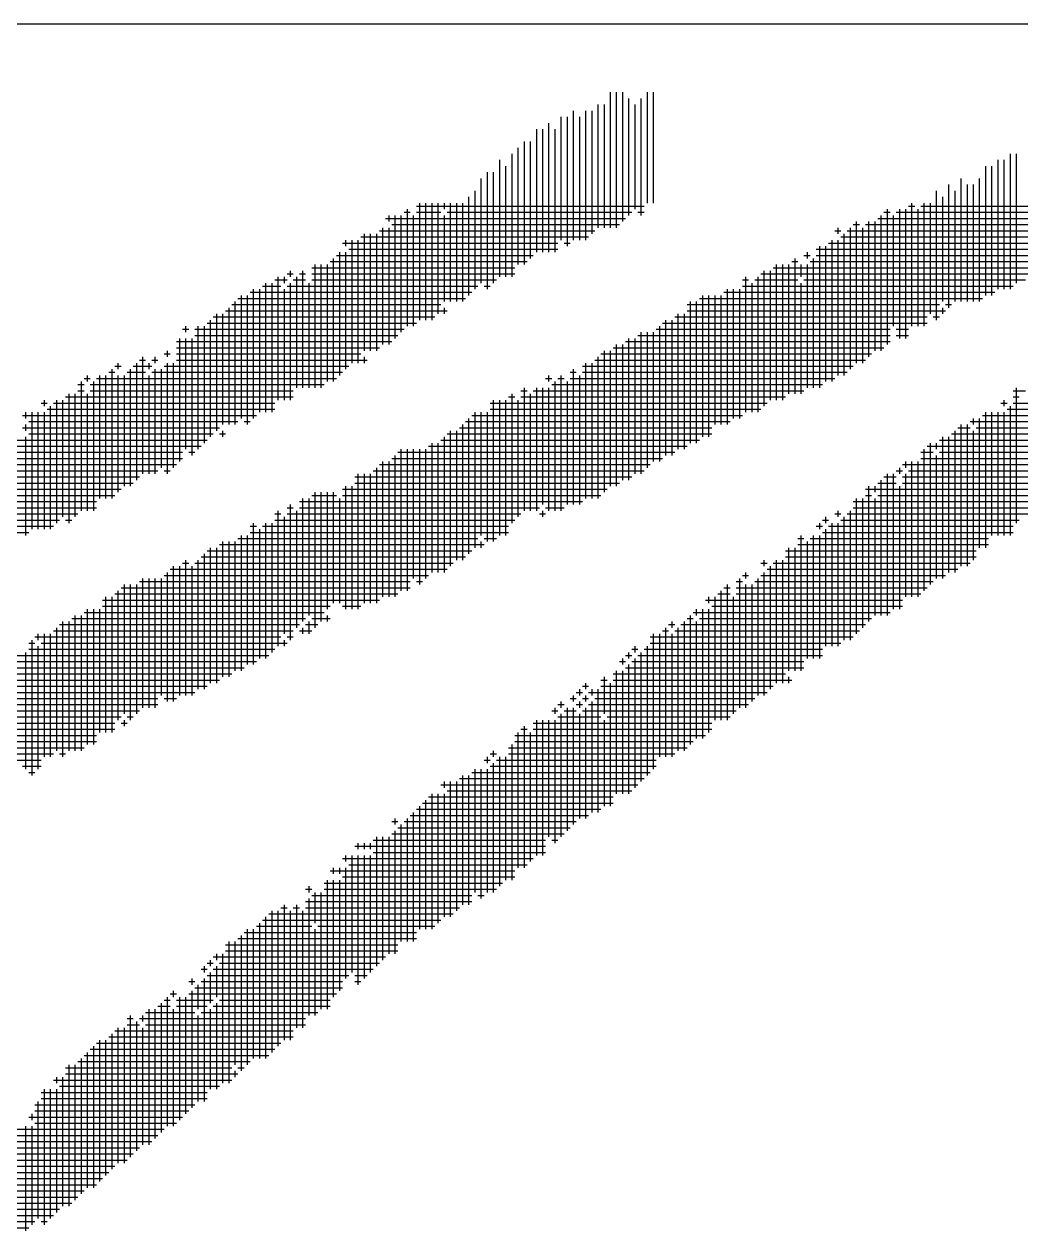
# Model space of a CAD drawing. Header units: feet. Extents: x 0 to 708085, y 0 to 237600.
# Drawn here: x 601564 to 602068, y 12190 to 12800 of the extents above; entities that cross this region are included whole.
import ezdxf
from ezdxf.enums import TextEntityAlignment as Align

# ---------------------------------------------------------------- set-up
doc = ezdxf.new("R2010")
doc.units = ezdxf.units.FT
doc.header["$LTSCALE"] = 2200
doc.header["$MEASUREMENT"] = 0
for name, color, linetype in [('CX-BORD-LIN1', 4, 'CONTINUOUS'), ('CX-BORD-LIN2', 3, 'CONTINUOUS'), ('CX-BORD-TEX2', 7, 'CONTINUOUS'), ('CX-BORD-TEX3', 6, 'CONTINUOUS'), ('CX-MISC', 2, 'CONTINUOUS')]:
    doc.layers.add(name, color=color, linetype=linetype)
doc.styles.add('TB_TEXT', font='')
doc.styles.add('TB_WBTXT', font='')
doc.styles.add('TB_WMTXT', font='')
doc.styles.get('TB_TEXT').set_extended_font_data('DotumChe')
doc.styles.get('TB_WBTXT').set_extended_font_data('Dotum')
doc.styles.get('TB_WMTXT').set_extended_font_data('DotumChe')

# ---------------------------------------------------------------- blocks, each defined once
blk = doc.blocks.new('CXBLKA1-KHCA-1')
at = {"layer": 'CX-BORD-LIN2'}
blk.add_lwpolyline([(558, 12), (270, 12)], dxfattribs=at)
at = {"layer": 'CX-BORD-LIN1', "style": 'TB_TEXT'}
for tag, p in [('TR_RCON5', (342.3033, 33)), ('TR_RCON4', (342.3033, 27)), ('TR_RCON3', (342.3033, 21)), ('TR_RCON2', (342.3033, 15)), ('TR_RCON1', (342.3033, 9))]:
    blk.add_attdef(tag, text='', height=3.5, dxfattribs=at).set_placement(p, align=Align.MIDDLE_LEFT)
for tag, height, p in [('TR_DGN5', 3.5, (451.1185, 33)), ('TR_CHK5', 3.5, (491.1185, 33)), ('TR_RDAT5', 3.5, (317.5, 33)), ('TR_APP5', 3.5, (531.1185, 33)), ('TR_RNUM5', 3, (285.1051, 32.6366)), ('TR_DGN4', 3.5, (451.1185, 27)), ('TR_CHK4', 3.5, (491.1185, 27)), ('TR_RDAT4', 3.5, (317.5, 27)), ('TR_APP4', 3.5, (531.1185, 27)), ('TR_RNUM4', 3, (285.1051, 26.6366)), ('TR_DGN3', 3.5, (451.1185, 21)), ('TR_CHK3', 3.5, (491.1185, 21)), ('TR_RDAT3', 3.5, (317.5, 21)), ('TR_APP3', 3.5, (531.1185, 21)), ('TR_RNUM3', 3, (285.1051, 20.6366)), ('TR_DGN2', 3.5, (451.1185, 15)), ('TR_CHK2', 3.5, (491.1185, 15)), ('TR_RDAT2', 3.5, (317.5, 15)), ('TR_APP2', 3.5, (531.1185, 15)), ('TR_RNUM2', 3, (285.1051, 14.6366)), ('TR_DGN1', 3.5, (451.1185, 9)), ('TR_CHK1', 3.5, (491.1185, 9)), ('TR_RDAT1', 3.5, (317.5, 9)), ('TR_APP1', 3.5, (531.1185, 9)), ('TR_RNUM1', 3, (285.1051, 8.6366))]:
    blk.add_attdef(tag, text='', height=height, dxfattribs=at).set_placement(p, align=Align.MIDDLE_CENTER)
at = {"layer": 'CX-BORD-LIN2', "style": 'TB_TEXT'}
blk.add_attdef('TD_VERSION', text='', height=3, rotation=90, dxfattribs=at).set_placement((800.5, 48.0149), align=Align.MIDDLE_CENTER)
at = {"layer": 'CX-BORD-TEX2', "style": 'TB_WMTXT'}
for tag, height, p in [('TB_CNAME', 5, (15.3448, 531.8324)), ('TB_CSCOP', 4, (16.6346, 523.8324))]:
    blk.add_attdef(tag, text='', height=height, dxfattribs=at).set_placement(p, align=Align.BOTTOM_LEFT)
at = {"layer": 'CX-BORD-TEX2', "style": 'TB_WBTXT'}
for tag, height, p in [('TB_MTITIL', 10, (398, 533.3264)), ('TB_STITL', 7, (398, 518.3264))]:
    blk.add_attdef(tag, text='', height=height, dxfattribs=at).set_placement(p, align=Align.MIDDLE_CENTER)
at = {"layer": 'CX-BORD-TEX3', "style": 'TB_TEXT'}
for tag, height, p in [('TD_LNDST', 4.5, (215, 31.5)), ('TD_DSECT', 4.5, (605.5, 31.5)), ('TD_DDIST', 4.5, (654.5, 31.5)), ('TD_DNAME_TOP', 4.5, (755, 27.957)), ('TD_CSECT', 4.5, (605.5, 22.5)), ('TD_CDIST', 4.5, (654.5, 22.5)), ('TD_DNAME_MAIN', 4.5, (755, 21.4731)), ('TD_DNAME_BOT', 3, (755, 15.2489)), ('TD_HSCAL', 4.5, (620.8841, 13.7484)), ('TD_VSCAL', 4.5, (656.8615, 13.7484)), ('TD_CCOMP', 4.5, (215, 13.5927)), ('TD_CSTEP', 4.5, (250.744, 5.125)), ('TD_FIELD', 4.5, (180, 5.125)), ('TD_DWGNO', 4.5, (755, 5.0017)), ('TD_DWGCODE', 4.5, (637, 4.7908))]:
    blk.add_attdef(tag, text='', height=height, dxfattribs=at).set_placement(p, align=Align.MIDDLE_CENTER)
for tag, height, width, p in [('TD_DCOMP', 4.5, 0.95, (215, 22.5875)), ('TD_CNAME', 5, 0.78, (65, 7.5956))]:
    blk.add_attdef(tag, text='', height=height, dxfattribs=dict(at, width=width)).set_placement(p, align=Align.MIDDLE_CENTER)

msp = doc.modelspace()

# ---------------------------------------------------------------- linework, layer by layer
at = {"layer": 'CX-MISC'}
for p, q in [((601860.29, 12765.55), (601860.29, 12697.12)), ((601863.4, 12765.55), (601863.4, 12697.12)), ((601866.51, 12765.55), (601866.51, 12700.24)), ((601878.95, 12765.55), (601878.95, 12709.57)), ((601882.06, 12765.55), (601882.06, 12709.57)), ((601854.07, 12759.33), (601854.07, 12697.12)), ((601857.18, 12759.33), (601857.18, 12697.12)), ((601869.62, 12762.44), (601869.62, 12703.35)), ((601872.73, 12759.33), (601872.73, 12706.46)), ((601875.84, 12762.44), (601875.84, 12703.35)), ((601835.41, 12753.11), (601835.41, 12690.9)), ((601838.52, 12753.11), (601838.52, 12687.79)), ((601841.63, 12756.22), (601841.63, 12690.9)), ((601844.74, 12753.11), (601844.74, 12690.9)), ((601847.85, 12756.22), (601847.85, 12690.9)), ((601850.96, 12756.22), (601850.96, 12694.01)), ((601822.97, 12746.89), (601822.97, 12684.68)), ((601826.08, 12746.89), (601826.08, 12684.68)), ((601829.19, 12750), (601829.19, 12684.68)), ((601832.3, 12746.89), (601832.3, 12684.68)), ((601816.75, 12740.67), (601816.75, 12678.46)), ((601819.86, 12740.67), (601819.86, 12681.57)), ((601810.52, 12734.45), (601810.52, 12672.24)), ((601813.63, 12737.56), (601813.63, 12678.46)), ((602062.47, 12734.45), (602062.47, 12666.02)), ((602065.58, 12734.45), (602065.58, 12669.13)), ((601804.3, 12731.34), (601804.3, 12672.24)), ((601807.41, 12728.23), (601807.41, 12672.24)), ((602050.03, 12728.23), (602050.03, 12662.91)), ((602053.14, 12728.23), (602053.14, 12662.91)), ((602056.25, 12731.34), (602056.25, 12666.02)), ((602059.36, 12731.34), (602059.36, 12666.02)), ((601794.97, 12722.01), (601794.97, 12669.13)), ((601798.08, 12725.12), (601798.08, 12666.02)), ((601801.19, 12725.12), (601801.19, 12669.13)), ((602037.58, 12722.01), (602037.58, 12659.8)), ((602046.91, 12722.01), (602046.91, 12659.8)), ((602031.36, 12718.9), (602031.36, 12656.69)), ((602040.69, 12718.9), (602040.69, 12659.8)), ((602043.8, 12718.9), (602043.8, 12659.8)), ((601788.75, 12712.68), (601788.75, 12662.91)), ((601791.86, 12715.79), (601791.86, 12666.02)), ((602025.14, 12715.79), (602025.14, 12650.47)), ((602028.25, 12712.68), (602028.25, 12659.8)), ((602034.47, 12715.79), (602034.47, 12659.8)), ((601756.09, 12704.9), (601759.2, 12704.9)), ((601757.65, 12706.46), (601757.65, 12647.36)), ((601762.31, 12708.01), (601877.4, 12708.01)), ((601762.31, 12704.9), (601774.75, 12704.9)), ((601763.87, 12709.57), (601763.87, 12650.47)), ((601766.98, 12709.57), (601766.98, 12650.47)), ((601770.09, 12709.57), (601770.09, 12650.47)), ((601773.2, 12709.57), (601773.2, 12653.58)), ((601776.31, 12709.57), (601776.31, 12706.46)), ((601777.87, 12704.9), (601871.18, 12704.9)), ((601779.42, 12709.57), (601779.42, 12659.8)), ((601782.53, 12709.57), (601782.53, 12659.8)), ((601785.64, 12709.57), (601785.64, 12659.8)), ((601874.29, 12704.9), (601877.4, 12704.9)), ((601998.7, 12704.9), (602001.81, 12704.9)), ((602000.26, 12706.46), (602000.26, 12638.03)), ((602004.92, 12704.9), (602135.56, 12704.9)), ((602006.48, 12706.46), (602006.48, 12641.14)), ((602009.59, 12706.46), (602009.59, 12641.14)), ((602011.15, 12708.01), (602014.26, 12708.01)), ((602012.7, 12709.57), (602012.7, 12647.36)), ((602015.81, 12706.46), (602015.81, 12647.36)), ((602017.37, 12708.01), (602144.89, 12708.01)), ((602018.92, 12709.57), (602018.92, 12647.36)), ((602022.03, 12709.57), (602022.03, 12653.58)), ((601746.76, 12701.79), (601868.07, 12701.79)), ((601748.32, 12703.35), (601748.32, 12700.24)), ((601749.87, 12698.68), (601864.96, 12698.68)), ((601751.43, 12703.35), (601751.43, 12641.14)), ((601754.54, 12703.35), (601754.54, 12644.25)), ((601760.76, 12703.35), (601760.76, 12647.36)), ((601776.31, 12703.35), (601776.31, 12659.8)), ((601983.15, 12698.68), (601986.26, 12698.68)), ((601984.71, 12700.24), (601984.71, 12628.7)), ((601989.37, 12698.68), (602126.23, 12698.68)), ((601990.93, 12700.24), (601990.93, 12631.81)), ((601994.04, 12700.24), (601994.04, 12634.92)), ((601995.59, 12701.79), (602132.45, 12701.79)), ((601997.15, 12703.35), (601997.15, 12634.92)), ((602003.37, 12703.35), (602003.37, 12647.36)), ((601734.32, 12692.46), (601849.4, 12692.46)), ((601735.87, 12694.01), (601735.87, 12634.92)), ((601738.99, 12694.01), (601738.99, 12634.92)), ((601742.1, 12694.01), (601742.1, 12634.92)), ((601743.65, 12695.57), (601852.51, 12695.57)), ((601745.21, 12697.12), (601745.21, 12638.03)), ((601748.32, 12697.12), (601748.32, 12638.03)), ((601973.82, 12695.57), (601976.93, 12695.57)), ((601975.38, 12697.12), (601975.38, 12694.01)), ((601976.93, 12692.46), (602116.9, 12692.46)), ((601978.49, 12694.01), (601978.49, 12622.48)), ((601980.04, 12695.57), (602120.01, 12695.57)), ((601981.6, 12697.12), (601981.6, 12625.59)), ((601987.82, 12697.12), (601987.82, 12628.7)), ((601724.99, 12689.35), (601833.85, 12689.35)), ((601726.54, 12690.9), (601726.54, 12687.79)), ((601728.1, 12686.24), (601833.85, 12686.24)), ((601729.65, 12690.9), (601729.65, 12628.7)), ((601732.76, 12690.9), (601732.76, 12628.7)), ((601836.96, 12689.35), (601840.07, 12689.35)), ((601964.49, 12686.24), (602101.35, 12686.24)), ((601966.04, 12687.79), (601966.04, 12616.25)), ((601969.15, 12687.79), (601969.15, 12619.36)), ((601970.71, 12689.35), (602107.57, 12689.35)), ((601972.27, 12690.9), (601972.27, 12619.36)), ((601975.38, 12690.9), (601975.38, 12622.48)), ((601718.77, 12680.02), (601818.3, 12680.02)), ((601720.32, 12681.57), (601720.32, 12619.36)), ((601721.88, 12683.13), (601821.41, 12683.13)), ((601723.43, 12684.68), (601723.43, 12622.48)), ((601726.54, 12684.68), (601726.54, 12625.59)), ((601952.05, 12680.02), (601955.16, 12680.02)), ((601953.6, 12681.57), (601953.6, 12613.14)), ((601958.27, 12683.13), (601961.38, 12683.13)), ((601959.82, 12684.68), (601959.82, 12681.57)), ((601961.38, 12680.02), (602088.91, 12680.02)), ((601962.93, 12681.57), (601962.93, 12616.25)), ((601964.49, 12683.13), (602092.02, 12683.13)), ((601696.99, 12673.8), (601700.11, 12673.8)), ((601698.55, 12675.35), (601698.55, 12672.24)), ((601703.22, 12673.8), (601706.33, 12673.8)), ((601704.77, 12675.35), (601704.77, 12616.25)), ((601709.44, 12676.91), (601812.08, 12676.91)), ((601709.44, 12673.8), (601812.08, 12673.8)), ((601710.99, 12678.46), (601710.99, 12616.25)), ((601714.1, 12678.46), (601714.1, 12616.25)), ((601717.21, 12678.46), (601717.21, 12619.36)), ((601936.5, 12673.8), (602076.46, 12673.8)), ((601938.05, 12675.35), (601938.05, 12606.92)), ((601941.16, 12675.35), (601941.16, 12610.03)), ((601942.72, 12676.91), (602082.68, 12676.91)), ((601944.27, 12678.46), (601944.27, 12610.03)), ((601947.38, 12678.46), (601947.38, 12610.03)), ((601950.49, 12678.46), (601950.49, 12613.14)), ((601956.71, 12678.46), (601956.71, 12672.24)), ((601959.82, 12678.46), (601959.82, 12616.25)), ((601684.55, 12667.58), (601693.88, 12667.58)), ((601686.11, 12669.13), (601686.11, 12603.81)), ((601689.22, 12669.13), (601689.22, 12603.81)), ((601690.77, 12670.69), (601696.99, 12670.69)), ((601692.33, 12672.24), (601692.33, 12610.03)), ((601695.44, 12672.24), (601695.44, 12669.13)), ((601696.99, 12667.58), (601793.42, 12667.58)), ((601698.55, 12669.13), (601698.55, 12610.03)), ((601700.11, 12670.69), (601706.33, 12670.69)), ((601701.66, 12672.24), (601701.66, 12616.25)), ((601707.88, 12669.13), (601707.88, 12616.25)), ((601709.44, 12670.69), (601802.75, 12670.69)), ((601796.53, 12667.58), (601799.64, 12667.58)), ((601927.16, 12670.69), (601930.27, 12670.69)), ((601927.16, 12667.58), (602064.02, 12667.58)), ((601928.72, 12672.24), (601928.72, 12603.81)), ((601931.83, 12669.13), (601931.83, 12603.81)), ((601933.39, 12670.69), (601955.16, 12670.69)), ((601934.94, 12672.24), (601934.94, 12603.81)), ((601956.71, 12669.13), (601956.71, 12613.14)), ((601958.27, 12670.69), (602070.24, 12670.69)), ((601672.11, 12661.36), (601787.2, 12661.36)), ((601673.67, 12662.91), (601673.67, 12600.7)), ((601676.78, 12662.91), (601676.78, 12597.59)), ((601678.33, 12664.47), (601790.31, 12664.47)), ((601679.89, 12666.02), (601679.89, 12600.7)), ((601683, 12666.02), (601683, 12603.81)), ((601695.44, 12666.02), (601695.44, 12610.03)), ((601905.39, 12661.36), (602048.47, 12661.36)), ((601906.95, 12662.91), (601906.95, 12591.37)), ((601910.06, 12662.91), (601910.06, 12591.37)), ((601913.17, 12662.91), (601913.17, 12597.59)), ((601916.28, 12662.91), (601916.28, 12597.59)), ((601917.83, 12664.47), (602054.69, 12664.47)), ((601919.39, 12666.02), (601919.39, 12597.59)), ((601922.5, 12666.02), (601922.5, 12600.7)), ((601925.61, 12666.02), (601925.61, 12600.7)), ((601665.89, 12655.13), (601777.87, 12655.13)), ((601667.45, 12656.69), (601667.45, 12597.59)), ((601669, 12658.24), (601774.75, 12658.24)), ((601670.56, 12659.8), (601670.56, 12597.59)), ((601776.31, 12656.69), (601776.31, 12653.58)), ((601899.17, 12658.24), (602026.7, 12658.24)), ((601899.17, 12655.13), (602029.81, 12655.13)), ((601900.73, 12659.8), (601900.73, 12588.26)), ((601903.84, 12659.8), (601903.84, 12588.26)), ((602028.25, 12656.69), (602028.25, 12653.58)), ((602029.81, 12658.24), (602032.92, 12658.24)), ((601656.56, 12648.91), (601762.31, 12648.91)), ((601658.11, 12650.47), (601658.11, 12591.37)), ((601659.67, 12652.02), (601771.64, 12652.02)), ((601661.23, 12653.58), (601661.23, 12594.48)), ((601664.34, 12653.58), (601664.34, 12597.59)), ((601886.73, 12648.91), (602020.48, 12648.91)), ((601888.28, 12650.47), (601888.28, 12582.04)), ((601891.39, 12650.47), (601891.39, 12582.04)), ((601892.95, 12652.02), (602020.48, 12652.02)), ((601894.51, 12653.58), (601894.51, 12585.15)), ((601897.62, 12653.58), (601897.62, 12585.15)), ((602023.59, 12652.02), (602026.7, 12652.02)), ((601644.12, 12645.8), (601647.23, 12645.8)), ((601645.67, 12647.36), (601645.67, 12644.25)), ((601650.34, 12645.8), (601756.09, 12645.8)), ((601650.34, 12642.69), (601752.98, 12642.69)), ((601651.89, 12647.36), (601651.89, 12585.15)), ((601655, 12647.36), (601655, 12588.26)), ((601874.29, 12642.69), (602001.81, 12642.69)), ((601875.84, 12644.25), (601875.84, 12572.71)), ((601878.95, 12644.25), (601878.95, 12575.82)), ((601882.06, 12644.25), (601882.06, 12578.93)), ((601883.62, 12645.8), (602001.81, 12645.8)), ((601885.17, 12647.36), (601885.17, 12578.93)), ((602004.92, 12645.8), (602011.15, 12645.8)), ((602004.92, 12642.69), (602011.15, 12642.69)), ((601641.01, 12639.58), (601749.87, 12639.58)), ((601642.56, 12641.14), (601642.56, 12578.93)), ((601645.67, 12641.14), (601645.67, 12585.15)), ((601648.78, 12641.14), (601648.78, 12582.04)), ((601863.4, 12638.03), (601863.4, 12566.49)), ((601866.51, 12638.03), (601866.51, 12569.6)), ((601868.07, 12639.58), (602001.81, 12639.58)), ((601869.62, 12641.14), (601869.62, 12569.6)), ((601872.73, 12641.14), (601872.73, 12572.71)), ((601623.9, 12631.81), (601623.9, 12572.71)), ((601630.12, 12631.81), (601630.12, 12628.7)), ((601634.79, 12633.36), (601637.9, 12633.36)), ((601636.34, 12634.92), (601636.34, 12631.81)), ((601641.01, 12636.47), (601743.65, 12636.47)), ((601641.01, 12633.36), (601734.32, 12633.36)), ((601735.87, 12631.81), (601735.87, 12628.7)), ((601854.07, 12631.81), (601854.07, 12560.27)), ((601855.63, 12633.36), (601992.48, 12633.36)), ((601857.18, 12634.92), (601857.18, 12563.38)), ((601860.29, 12634.92), (601860.29, 12566.49)), ((601861.85, 12636.47), (601998.7, 12636.47)), ((601608.35, 12625.59), (601608.35, 12560.27)), ((601609.9, 12627.14), (601613.01, 12627.14)), ((601611.46, 12628.7), (601611.46, 12625.59)), ((601617.68, 12625.59), (601617.68, 12566.49)), ((601619.23, 12627.14), (601628.57, 12627.14)), ((601620.79, 12628.7), (601620.79, 12569.6)), ((601622.35, 12630.25), (601625.46, 12630.25)), ((601627.01, 12628.7), (601627.01, 12625.59)), ((601628.57, 12630.25), (601631.68, 12630.25)), ((601630.12, 12625.59), (601630.12, 12572.71)), ((601633.23, 12625.59), (601633.23, 12575.82)), ((601634.79, 12627.14), (601728.1, 12627.14)), ((601636.34, 12628.7), (601636.34, 12572.71)), ((601639.45, 12628.7), (601639.45, 12575.82)), ((601641.01, 12630.25), (601737.43, 12630.25)), ((601841.63, 12625.59), (601841.63, 12557.16)), ((601846.29, 12627.14), (601983.15, 12627.14)), ((601847.85, 12628.7), (601847.85, 12560.27)), ((601850.96, 12628.7), (601850.96, 12560.27)), ((601852.51, 12630.25), (601989.37, 12630.25)), ((601592.8, 12619.36), (601592.8, 12554.05)), ((601594.35, 12620.92), (601597.46, 12620.92)), ((601595.91, 12622.48), (601595.91, 12619.36)), ((601599.02, 12619.36), (601599.02, 12554.05)), ((601600.57, 12620.92), (601721.88, 12620.92)), ((601602.13, 12622.48), (601602.13, 12560.27)), ((601605.24, 12622.48), (601605.24, 12560.27)), ((601606.79, 12624.03), (601609.9, 12624.03)), ((601611.46, 12622.48), (601611.46, 12563.38)), ((601614.57, 12622.48), (601614.57, 12566.49)), ((601616.12, 12624.03), (601625.46, 12624.03)), ((601627.01, 12622.48), (601627.01, 12572.71)), ((601628.57, 12624.03), (601724.99, 12624.03)), ((601827.63, 12620.92), (601830.74, 12620.92)), ((601829.19, 12622.48), (601829.19, 12619.36)), ((601832.3, 12619.36), (601832.3, 12554.05)), ((601833.85, 12620.92), (601836.96, 12620.92)), ((601835.41, 12622.48), (601835.41, 12554.05)), ((601838.52, 12619.36), (601838.52, 12557.16)), ((601840.07, 12624.03), (601843.18, 12624.03)), ((601840.07, 12620.92), (601973.82, 12620.92)), ((601844.74, 12622.48), (601844.74, 12557.16)), ((601846.29, 12624.03), (601980.04, 12624.03)), ((601586.58, 12613.14), (601586.58, 12547.83)), ((601589.69, 12613.14), (601589.69, 12550.94)), ((601591.24, 12617.81), (601594.35, 12617.81)), ((601591.24, 12614.7), (601594.35, 12614.7)), ((601595.91, 12613.14), (601595.91, 12554.05)), ((601597.46, 12617.81), (601715.66, 12617.81)), ((601597.46, 12614.7), (601700.11, 12614.7)), ((601810.52, 12613.14), (601810.52, 12547.83)), ((601815.19, 12614.7), (601818.3, 12614.7)), ((601816.75, 12616.25), (601816.75, 12554.05)), ((601819.86, 12613.14), (601819.86, 12554.05)), ((601821.41, 12614.7), (601958.27, 12614.7)), ((601822.97, 12616.25), (601822.97, 12554.05)), ((601826.08, 12616.25), (601826.08, 12557.16)), ((601829.19, 12616.25), (601829.19, 12554.05)), ((601830.74, 12617.81), (601967.6, 12617.81)), ((602064.02, 12614.7), (602070.24, 12614.7)), ((602065.58, 12616.25), (602065.58, 12547.83)), ((601572.58, 12608.48), (601575.69, 12608.48)), ((601574.13, 12610.03), (601574.13, 12606.92)), ((601577.24, 12606.92), (601577.24, 12544.72)), ((601578.8, 12608.48), (601690.77, 12608.48)), ((601580.35, 12610.03), (601580.35, 12547.83)), ((601583.47, 12610.03), (601583.47, 12550.94)), ((601585.02, 12611.59), (601700.11, 12611.59)), ((601799.64, 12608.48), (601939.61, 12608.48)), ((601801.19, 12610.03), (601801.19, 12538.49)), ((601804.3, 12610.03), (601804.3, 12541.6)), ((601807.41, 12610.03), (601807.41, 12541.6)), ((601808.97, 12611.59), (601812.08, 12611.59)), ((601813.63, 12610.03), (601813.63, 12550.94)), ((601815.19, 12611.59), (601948.94, 12611.59)), ((602057.8, 12608.48), (602060.91, 12608.48)), ((602059.36, 12610.03), (602059.36, 12606.92)), ((602062.47, 12606.92), (602062.47, 12541.6)), ((602064.02, 12611.59), (602067.13, 12611.59)), ((602064.02, 12608.48), (602172.89, 12608.48)), ((601563.25, 12602.26), (601681.44, 12602.26)), ((601564.8, 12603.81), (601564.8, 12600.7)), ((601567.91, 12603.81), (601567.91, 12544.72)), ((601571.02, 12603.81), (601571.02, 12544.72)), ((601574.13, 12603.81), (601574.13, 12544.72)), ((601575.69, 12605.37), (601690.77, 12605.37)), ((601788.75, 12600.7), (601788.75, 12532.27)), ((601790.31, 12602.26), (601927.16, 12602.26)), ((601791.86, 12603.81), (601791.86, 12535.38)), ((601794.97, 12603.81), (601794.97, 12541.6)), ((601798.08, 12603.81), (601798.08, 12538.49)), ((601799.64, 12605.37), (601936.5, 12605.37)), ((602043.8, 12600.7), (602043.8, 12597.59)), ((602046.91, 12600.7), (602046.91, 12535.38)), ((602048.47, 12602.26), (602160.44, 12602.26)), ((602050.03, 12603.81), (602050.03, 12535.38)), ((602053.14, 12603.81), (602053.14, 12541.6)), ((602056.25, 12603.81), (602056.25, 12541.6)), ((602059.36, 12603.81), (602059.36, 12541.6)), ((602060.91, 12605.37), (602166.67, 12605.37)), ((601563.25, 12596.04), (601662.78, 12596.04)), ((601564.8, 12597.59), (601564.8, 12594.48)), ((601566.36, 12599.15), (601672.11, 12599.15)), ((601664.34, 12594.48), (601664.34, 12591.37)), ((601675.22, 12599.15), (601678.33, 12599.15)), ((601779.42, 12594.48), (601779.42, 12526.05)), ((601782.53, 12594.48), (601782.53, 12529.16)), ((601784.09, 12596.04), (601911.61, 12596.04)), ((601785.64, 12597.59), (601785.64, 12529.16)), ((601787.2, 12599.15), (601920.94, 12599.15)), ((602034.47, 12594.48), (602034.47, 12522.94)), ((602036.03, 12596.04), (602042.25, 12596.04)), ((602037.58, 12597.59), (602037.58, 12526.05)), ((602040.69, 12597.59), (602040.69, 12526.05)), ((602042.25, 12599.15), (602144.89, 12599.15)), ((602043.8, 12594.48), (602043.8, 12529.16)), ((602045.36, 12596.04), (602141.78, 12596.04)), ((601541.47, 12589.82), (601656.56, 12589.82)), ((601564.8, 12591.37), (601564.8, 12541.6)), ((601566.36, 12592.93), (601659.67, 12592.93)), ((601662.78, 12592.93), (601665.89, 12592.93)), ((601770.09, 12588.26), (601770.09, 12522.94)), ((601773.2, 12588.26), (601773.2, 12522.94)), ((601774.75, 12589.82), (601905.39, 12589.82)), ((601776.31, 12591.37), (601776.31, 12522.94)), ((601777.87, 12592.93), (601911.61, 12592.93)), ((602022.03, 12588.26), (602022.03, 12516.72)), ((602025.14, 12588.26), (602025.14, 12585.15)), ((602026.7, 12589.82), (602135.56, 12589.82)), ((602028.25, 12591.37), (602028.25, 12519.83)), ((602031.36, 12591.37), (602031.36, 12522.94)), ((602032.92, 12592.93), (602138.67, 12592.93)), ((601538.36, 12583.6), (601644.12, 12583.6)), ((601541.47, 12586.71), (601653.45, 12586.71)), ((601647.23, 12583.6), (601650.34, 12583.6)), ((601751.43, 12582.04), (601751.43, 12510.5)), ((601752.98, 12583.6), (601892.95, 12583.6)), ((601754.54, 12585.15), (601754.54, 12513.61)), ((601757.65, 12585.15), (601757.65, 12513.61)), ((601760.76, 12585.15), (601760.76, 12519.83)), ((601763.87, 12585.15), (601763.87, 12516.72)), ((601766.98, 12585.15), (601766.98, 12519.83)), ((601768.53, 12586.71), (601899.17, 12586.71)), ((602017.37, 12583.6), (602023.59, 12583.6)), ((602018.92, 12585.15), (602018.92, 12513.61)), ((602020.48, 12586.71), (602129.34, 12586.71)), ((602025.14, 12582.04), (602025.14, 12519.83)), ((602026.7, 12583.6), (602123.12, 12583.6)), ((601522.81, 12577.37), (601641.01, 12577.37)), ((601532.14, 12580.48), (601644.12, 12580.48)), ((601742.1, 12575.82), (601742.1, 12507.39)), ((601743.65, 12577.37), (601880.51, 12577.37)), ((601745.21, 12578.93), (601745.21, 12510.5)), ((601748.32, 12578.93), (601748.32, 12510.5)), ((601749.87, 12580.48), (601886.73, 12580.48)), ((602006.48, 12575.82), (602006.48, 12572.71)), ((602008.03, 12577.37), (602110.68, 12577.37)), ((602009.59, 12578.93), (602009.59, 12575.82)), ((602012.7, 12578.93), (602012.7, 12510.5)), ((602015.81, 12578.93), (602015.81, 12510.5)), ((602017.37, 12580.48), (602116.9, 12580.48)), ((601510.37, 12571.15), (601622.35, 12571.15)), ((601519.7, 12574.26), (601631.68, 12574.26)), ((601634.79, 12574.26), (601637.9, 12574.26)), ((601731.21, 12571.15), (601871.18, 12571.15)), ((601732.76, 12572.71), (601732.76, 12504.28)), ((601735.87, 12572.71), (601735.87, 12507.39)), ((601738.99, 12572.71), (601738.99, 12507.39)), ((601740.54, 12574.26), (601877.4, 12574.26)), ((601997.15, 12569.6), (601997.15, 12501.17)), ((601998.7, 12571.15), (602004.92, 12571.15)), ((602000.26, 12572.71), (602000.26, 12501.17)), ((602003.37, 12572.71), (602003.37, 12504.28)), ((602004.92, 12574.26), (602008.03, 12574.26)), ((602008.03, 12571.15), (602101.35, 12571.15)), ((602009.59, 12572.71), (602009.59, 12510.5)), ((602011.15, 12574.26), (602107.57, 12574.26)), ((601491.71, 12564.93), (601613.01, 12564.93)), ((601507.26, 12568.04), (601619.23, 12568.04)), ((601710.99, 12563.38), (601710.99, 12494.95)), ((601714.1, 12563.38), (601714.1, 12498.06)), ((601717.21, 12563.38), (601717.21, 12504.28)), ((601720.32, 12563.38), (601720.32, 12507.39)), ((601724.99, 12564.93), (601858.74, 12564.93)), ((601726.54, 12566.49), (601726.54, 12504.28)), ((601729.65, 12566.49), (601729.65, 12504.28)), ((601731.21, 12568.04), (601864.96, 12568.04)), ((601989.37, 12564.93), (602092.02, 12564.93)), ((601990.93, 12566.49), (601990.93, 12498.06)), ((601994.04, 12566.49), (601994.04, 12563.38)), ((601995.59, 12568.04), (602004.92, 12568.04)), ((602006.48, 12566.49), (602006.48, 12504.28)), ((602008.03, 12568.04), (602098.24, 12568.04)), ((601488.6, 12558.71), (601600.57, 12558.71)), ((601491.71, 12561.82), (601609.9, 12561.82)), ((601703.22, 12558.71), (601846.29, 12558.71)), ((601704.77, 12560.27), (601704.77, 12498.06)), ((601707.88, 12560.27), (601707.88, 12501.17)), ((601709.44, 12561.82), (601721.88, 12561.82)), ((601723.43, 12560.27), (601723.43, 12507.39)), ((601724.99, 12561.82), (601855.63, 12561.82)), ((601983.15, 12558.71), (602085.79, 12558.71)), ((601984.71, 12560.27), (601984.71, 12491.84)), ((601987.82, 12560.27), (601987.82, 12494.95)), ((601989.37, 12561.82), (601992.48, 12561.82)), ((601994.04, 12560.27), (601994.04, 12501.17)), ((601995.59, 12561.82), (602092.02, 12561.82)), ((601482.38, 12552.49), (601591.24, 12552.49)), ((601488.6, 12555.6), (601600.57, 12555.6)), ((601690.77, 12552.49), (601693.88, 12552.49)), ((601692.33, 12554.05), (601692.33, 12485.62)), ((601696.99, 12555.6), (601700.11, 12555.6)), ((601696.99, 12552.49), (601815.19, 12552.49)), ((601698.55, 12557.16), (601698.55, 12488.73)), ((601701.66, 12554.05), (601701.66, 12494.95)), ((601703.22, 12555.6), (601824.52, 12555.6)), ((601824.52, 12552.49), (601827.63, 12552.49)), ((601826.08, 12554.05), (601826.08, 12550.94)), ((601827.63, 12555.6), (601836.96, 12555.6)), ((601973.82, 12552.49), (601976.93, 12552.49)), ((601975.38, 12554.05), (601975.38, 12550.94)), ((601980.04, 12552.49), (602073.35, 12552.49)), ((601981.6, 12554.05), (601981.6, 12488.73)), ((601983.15, 12555.6), (602082.68, 12555.6)), ((601457.49, 12546.27), (601578.8, 12546.27)), ((601479.27, 12549.38), (601581.91, 12549.38)), ((601585.02, 12549.38), (601588.13, 12549.38)), ((601678.33, 12546.27), (601681.44, 12546.27)), ((601679.89, 12547.83), (601679.89, 12476.29)), ((601684.55, 12546.27), (601808.97, 12546.27)), ((601686.11, 12547.83), (601686.11, 12479.4)), ((601689.22, 12547.83), (601689.22, 12482.51)), ((601690.77, 12549.38), (601812.08, 12549.38)), ((601695.44, 12550.94), (601695.44, 12491.84)), ((601964.49, 12546.27), (601967.6, 12546.27)), ((601966.04, 12547.83), (601966.04, 12544.72)), ((601967.6, 12549.38), (601970.71, 12549.38)), ((601969.15, 12550.94), (601969.15, 12547.83)), ((601970.71, 12546.27), (602064.02, 12546.27)), ((601972.27, 12547.83), (601972.27, 12485.62)), ((601975.38, 12547.83), (601975.38, 12485.62)), ((601976.93, 12549.38), (602067.13, 12549.38)), ((601978.49, 12550.94), (601978.49, 12488.73)), ((601454.38, 12543.16), (601566.36, 12543.16)), ((601672.11, 12540.05), (601793.42, 12540.05)), ((601673.67, 12541.6), (601673.67, 12473.18)), ((601676.78, 12541.6), (601676.78, 12476.29)), ((601678.33, 12543.16), (601808.97, 12543.16)), ((601683, 12544.72), (601683, 12479.4)), ((601796.53, 12540.05), (601802.75, 12540.05)), ((601955.16, 12540.05), (601958.27, 12540.05)), ((601956.71, 12541.6), (601956.71, 12473.18)), ((601961.38, 12540.05), (602051.58, 12540.05)), ((601962.93, 12541.6), (601962.93, 12479.4)), ((601966.04, 12541.6), (601966.04, 12479.4)), ((601967.6, 12543.16), (602064.02, 12543.16)), ((601969.15, 12544.72), (601969.15, 12485.62)), ((601656.56, 12533.83), (601790.31, 12533.83)), ((601658.11, 12535.38), (601658.11, 12466.96)), ((601661.23, 12535.38), (601661.23, 12466.96)), ((601662.78, 12536.94), (601796.53, 12536.94)), ((601664.34, 12538.49), (601664.34, 12470.07)), ((601667.45, 12538.49), (601667.45, 12470.07)), ((601670.56, 12538.49), (601670.56, 12473.18)), ((601794.97, 12538.49), (601794.97, 12535.38)), ((601948.94, 12533.83), (602045.36, 12533.83)), ((601950.49, 12535.38), (601950.49, 12473.18)), ((601953.6, 12535.38), (601953.6, 12473.18)), ((601955.16, 12536.94), (602051.58, 12536.94)), ((601959.82, 12538.49), (601959.82, 12479.4)), ((601644.12, 12527.61), (601647.23, 12527.61)), ((601645.67, 12529.16), (601645.67, 12460.73)), ((601650.34, 12527.61), (601780.98, 12527.61)), ((601651.89, 12529.16), (601651.89, 12463.84)), ((601653.45, 12530.72), (601787.2, 12530.72)), ((601655, 12532.27), (601655, 12463.84)), ((601936.5, 12527.61), (601939.61, 12527.61)), ((601938.05, 12529.16), (601938.05, 12526.05)), ((601942.72, 12527.61), (602042.25, 12527.61)), ((601944.27, 12529.16), (601944.27, 12466.96)), ((601947.38, 12529.16), (601947.38, 12466.96)), ((601948.94, 12530.72), (602045.36, 12530.72)), ((601634.79, 12521.39), (601768.53, 12521.39)), ((601636.34, 12522.94), (601636.34, 12457.62)), ((601637.9, 12524.5), (601777.87, 12524.5)), ((601639.45, 12526.05), (601639.45, 12457.62)), ((601642.56, 12526.05), (601642.56, 12460.73)), ((601648.78, 12526.05), (601648.78, 12460.73)), ((601927.16, 12521.39), (601930.27, 12521.39)), ((601928.72, 12522.94), (601928.72, 12519.83)), ((601936.5, 12521.39), (602029.81, 12521.39)), ((601938.05, 12522.94), (601938.05, 12460.73)), ((601939.61, 12524.5), (602036.03, 12524.5)), ((601941.16, 12526.05), (601941.16, 12463.84)), ((601613.01, 12515.17), (601759.2, 12515.17)), ((601614.57, 12516.72), (601614.57, 12451.4)), ((601617.68, 12516.72), (601617.68, 12448.29)), ((601620.79, 12516.72), (601620.79, 12451.4)), ((601622.35, 12518.28), (601759.2, 12518.28)), ((601623.9, 12519.83), (601623.9, 12454.51)), ((601627.01, 12519.83), (601627.01, 12454.51)), ((601630.12, 12519.83), (601630.12, 12454.51)), ((601633.23, 12519.83), (601633.23, 12460.73)), ((601762.31, 12518.28), (601765.42, 12518.28)), ((601917.83, 12515.17), (601920.94, 12515.17)), ((601919.39, 12516.72), (601919.39, 12448.29)), ((601924.05, 12518.28), (601927.16, 12518.28)), ((601924.05, 12515.17), (602020.48, 12515.17)), ((601925.61, 12519.83), (601925.61, 12454.51)), ((601928.72, 12516.72), (601928.72, 12454.51)), ((601931.83, 12516.72), (601931.83, 12457.62)), ((601933.39, 12518.28), (602023.59, 12518.28)), ((601934.94, 12519.83), (601934.94, 12460.73)), ((601603.68, 12508.95), (601743.65, 12508.95)), ((601605.24, 12510.5), (601605.24, 12442.07)), ((601608.35, 12510.5), (601608.35, 12442.07)), ((601609.9, 12512.06), (601752.98, 12512.06)), ((601611.46, 12513.61), (601611.46, 12448.29)), ((601908.5, 12508.95), (602008.03, 12508.95)), ((601910.06, 12510.5), (601910.06, 12507.39)), ((601913.17, 12510.5), (601913.17, 12448.29)), ((601914.72, 12512.06), (601920.94, 12512.06)), ((601916.28, 12513.61), (601916.28, 12448.29)), ((601922.5, 12510.5), (601922.5, 12451.4)), ((601924.05, 12512.06), (602017.37, 12512.06)), ((601594.35, 12502.72), (601715.66, 12502.72)), ((601595.91, 12504.28), (601595.91, 12435.85)), ((601599.02, 12504.28), (601599.02, 12435.85)), ((601602.13, 12504.28), (601602.13, 12442.07)), ((601603.68, 12505.84), (601718.77, 12505.84)), ((601724.99, 12505.84), (601734.32, 12505.84)), ((601902.28, 12502.72), (602001.81, 12502.72)), ((601903.84, 12504.28), (601903.84, 12501.17)), ((601906.95, 12504.28), (601906.95, 12438.96)), ((601910.06, 12504.28), (601910.06, 12442.07)), ((601911.61, 12505.84), (602008.03, 12505.84)), ((601581.91, 12496.5), (601703.22, 12496.5)), ((601583.47, 12498.06), (601583.47, 12429.63)), ((601586.58, 12498.06), (601586.58, 12432.74)), ((601588.13, 12499.61), (601706.33, 12499.61)), ((601589.69, 12501.17), (601589.69, 12432.74)), ((601592.8, 12501.17), (601592.8, 12432.74)), ((601706.33, 12496.5), (601712.55, 12496.5)), ((601707.88, 12498.06), (601707.88, 12491.84)), ((601709.44, 12499.61), (601718.77, 12499.61)), ((601717.21, 12501.17), (601717.21, 12498.06)), ((601889.84, 12496.5), (601892.95, 12496.5)), ((601891.39, 12498.06), (601891.39, 12494.95)), ((601896.06, 12496.5), (601989.37, 12496.5)), ((601897.62, 12498.06), (601897.62, 12432.74)), ((601899.17, 12499.61), (601902.28, 12499.61)), ((601900.73, 12501.17), (601900.73, 12435.85)), ((601903.84, 12498.06), (601903.84, 12438.96)), ((601905.39, 12499.61), (601992.48, 12499.61)), ((601569.47, 12490.28), (601693.88, 12490.28)), ((601571.02, 12491.84), (601571.02, 12488.73)), ((601574.13, 12491.84), (601574.13, 12429.63)), ((601577.24, 12491.84), (601577.24, 12429.63)), ((601578.8, 12493.39), (601700.11, 12493.39)), ((601580.35, 12494.95), (601580.35, 12432.74)), ((601696.99, 12490.28), (601700.11, 12490.28)), ((601703.22, 12493.39), (601709.44, 12493.39)), ((601704.77, 12494.95), (601704.77, 12491.84)), ((601880.51, 12490.28), (601983.15, 12490.28)), ((601882.06, 12491.84), (601882.06, 12423.41)), ((601885.17, 12491.84), (601885.17, 12429.63)), ((601886.73, 12493.39), (601889.84, 12493.39)), ((601888.28, 12494.95), (601888.28, 12429.63)), ((601891.39, 12491.84), (601891.39, 12429.63)), ((601892.95, 12493.39), (601986.26, 12493.39)), ((601894.51, 12494.95), (601894.51, 12432.74)), ((601566.36, 12487.17), (601569.47, 12487.17)), ((601566.36, 12484.06), (601690.77, 12484.06)), ((601567.91, 12488.73), (601567.91, 12420.3)), ((601571.02, 12485.62), (601571.02, 12423.41)), ((601572.58, 12487.17), (601696.99, 12487.17)), ((601695.44, 12488.73), (601695.44, 12485.62)), ((601871.18, 12484.06), (601874.29, 12484.06)), ((601872.73, 12485.62), (601872.73, 12482.51)), ((601877.4, 12484.06), (601967.6, 12484.06)), ((601878.95, 12485.62), (601878.95, 12420.3)), ((601880.51, 12487.17), (601976.93, 12487.17)), ((601557.03, 12480.95), (601687.66, 12480.95)), ((601564.8, 12482.51), (601564.8, 12423.41)), ((601866.51, 12479.4), (601866.51, 12476.29)), ((601868.07, 12480.95), (601871.18, 12480.95)), ((601869.62, 12482.51), (601869.62, 12479.4)), ((601872.73, 12479.4), (601872.73, 12414.08)), ((601874.29, 12480.95), (601967.6, 12480.95)), ((601875.84, 12482.51), (601875.84, 12417.19)), ((601544.59, 12474.73), (601675.22, 12474.73)), ((601547.7, 12477.84), (601681.44, 12477.84)), ((601863.4, 12473.18), (601863.4, 12410.97)), ((601864.96, 12477.84), (601868.07, 12477.84)), ((601866.51, 12473.18), (601866.51, 12410.97)), ((601868.07, 12474.73), (601958.27, 12474.73)), ((601869.62, 12476.29), (601869.62, 12410.97)), ((601871.18, 12477.84), (601958.27, 12477.84)), ((601525.92, 12468.51), (601662.78, 12468.51)), ((601541.47, 12471.62), (601669, 12471.62)), ((601847.85, 12466.96), (601847.85, 12463.84)), ((601855.63, 12468.51), (601858.74, 12468.51)), ((601857.18, 12470.07), (601857.18, 12451.4)), ((601860.29, 12466.96), (601860.29, 12404.75)), ((601861.85, 12471.62), (601948.94, 12471.62)), ((601861.85, 12468.51), (601952.05, 12468.51)), ((601950.49, 12470.07), (601950.49, 12466.96)), ((601516.59, 12462.29), (601650.34, 12462.29)), ((601519.7, 12465.4), (601656.56, 12465.4)), ((601841.63, 12460.73), (601841.63, 12457.62)), ((601843.18, 12462.29), (601846.29, 12462.29)), ((601844.74, 12463.84), (601844.74, 12460.73)), ((601846.29, 12465.4), (601849.4, 12465.4)), ((601847.85, 12460.73), (601847.85, 12457.62)), ((601849.4, 12462.29), (601939.61, 12462.29)), ((601850.96, 12463.84), (601850.96, 12460.73)), ((601854.07, 12463.84), (601854.07, 12401.64)), ((601855.63, 12465.4), (601942.72, 12465.4)), ((601504.15, 12456.07), (601631.68, 12456.07)), ((601510.37, 12459.18), (601631.68, 12459.18)), ((601634.79, 12459.18), (601641.01, 12459.18)), ((601832.3, 12454.51), (601832.3, 12451.4)), ((601833.85, 12456.07), (601836.96, 12456.07)), ((601835.41, 12457.62), (601835.41, 12454.51)), ((601838.52, 12454.51), (601838.52, 12392.31)), ((601840.07, 12459.18), (601843.18, 12459.18)), ((601841.63, 12454.51), (601841.63, 12395.42)), ((601843.18, 12456.07), (601846.29, 12456.07)), ((601844.74, 12457.62), (601844.74, 12454.51)), ((601846.29, 12459.18), (601849.4, 12459.18)), ((601847.85, 12454.51), (601847.85, 12398.53)), ((601849.4, 12456.07), (601930.27, 12456.07)), ((601850.96, 12457.62), (601850.96, 12401.64)), ((601852.51, 12459.18), (601933.39, 12459.18)), ((601491.71, 12449.85), (601613.01, 12449.85)), ((601497.93, 12452.96), (601622.35, 12452.96)), ((601614.57, 12448.29), (601614.57, 12445.18)), ((601616.12, 12449.85), (601619.23, 12449.85)), ((601822.97, 12448.29), (601822.97, 12379.86)), ((601826.08, 12448.29), (601826.08, 12379.86)), ((601829.19, 12448.29), (601829.19, 12389.2)), ((601830.74, 12452.96), (601833.85, 12452.96)), ((601832.3, 12448.29), (601832.3, 12386.08)), ((601833.85, 12449.85), (601855.63, 12449.85)), ((601835.41, 12451.4), (601835.41, 12389.2)), ((601836.96, 12452.96), (601843.18, 12452.96)), ((601844.74, 12451.4), (601844.74, 12398.53)), ((601846.29, 12452.96), (601924.05, 12452.96)), ((601857.18, 12448.29), (601857.18, 12404.75)), ((601858.74, 12449.85), (601920.94, 12449.85)), ((601476.16, 12443.63), (601609.9, 12443.63)), ((601488.6, 12446.74), (601609.9, 12446.74)), ((601613.01, 12446.74), (601616.12, 12446.74)), ((601813.63, 12442.07), (601813.63, 12373.64)), ((601815.19, 12443.63), (601818.3, 12443.63)), ((601816.75, 12445.18), (601816.75, 12373.64)), ((601819.86, 12442.07), (601819.86, 12376.75)), ((601821.41, 12446.74), (601911.61, 12446.74)), ((601821.41, 12443.63), (601911.61, 12443.63)), ((601466.83, 12437.41), (601600.57, 12437.41)), ((601469.94, 12440.52), (601600.57, 12440.52)), ((601810.52, 12435.85), (601810.52, 12367.42)), ((601812.08, 12440.52), (601908.5, 12440.52)), ((601812.08, 12437.41), (601902.28, 12437.41)), ((601451.27, 12431.19), (601578.8, 12431.19)), ((601460.6, 12434.3), (601594.35, 12434.3)), ((601581.91, 12431.19), (601585.02, 12431.19)), ((601798.08, 12429.63), (601798.08, 12426.52)), ((601799.64, 12431.19), (601802.75, 12431.19)), ((601801.19, 12432.74), (601801.19, 12429.63)), ((601804.3, 12429.63), (601804.3, 12364.31)), ((601807.41, 12429.63), (601807.41, 12367.42)), ((601808.97, 12434.3), (601899.17, 12434.3)), ((601808.97, 12431.19), (601892.95, 12431.19)), ((601445.05, 12428.08), (601572.58, 12428.08)), ((601563.25, 12424.96), (601572.58, 12424.96)), ((601791.86, 12423.41), (601791.86, 12361.2)), ((601794.97, 12423.41), (601794.97, 12358.09)), ((601796.53, 12428.08), (601799.64, 12428.08)), ((601798.08, 12423.41), (601798.08, 12361.2)), ((601799.64, 12424.96), (601883.62, 12424.96)), ((601801.19, 12426.52), (601801.19, 12361.2)), ((601802.75, 12428.08), (601883.62, 12428.08)), ((601566.36, 12421.85), (601569.47, 12421.85)), ((601776.31, 12417.19), (601776.31, 12414.08)), ((601779.42, 12417.19), (601779.42, 12348.76)), ((601782.53, 12417.19), (601782.53, 12351.87)), ((601784.09, 12418.74), (601877.4, 12418.74)), ((601785.64, 12420.3), (601785.64, 12354.98)), ((601788.75, 12420.3), (601788.75, 12354.98)), ((601790.31, 12421.85), (601880.51, 12421.85)), ((601770.09, 12410.97), (601770.09, 12342.54)), ((601773.2, 12410.97), (601773.2, 12345.65)), ((601774.75, 12415.63), (601874.29, 12415.63)), ((601776.31, 12410.97), (601776.31, 12348.76)), ((601777.87, 12412.52), (601871.18, 12412.52)), ((601765.42, 12406.3), (601861.85, 12406.3)), ((601766.98, 12407.86), (601766.98, 12342.54)), ((601768.53, 12409.41), (601861.85, 12409.41)), ((601759.2, 12400.08), (601849.4, 12400.08)), ((601760.76, 12401.64), (601760.76, 12336.32)), ((601762.31, 12403.19), (601855.63, 12403.19)), ((601763.87, 12404.75), (601763.87, 12342.54)), ((601749.87, 12396.97), (601752.98, 12396.97)), ((601751.43, 12398.53), (601751.43, 12395.42)), ((601752.98, 12393.86), (601840.07, 12393.86)), ((601754.54, 12395.42), (601754.54, 12336.32)), ((601756.09, 12396.97), (601843.18, 12396.97)), ((601757.65, 12398.53), (601757.65, 12336.32)), ((601740.54, 12387.64), (601827.63, 12387.64)), ((601742.1, 12389.2), (601742.1, 12323.88)), ((601745.21, 12389.2), (601745.21, 12326.99)), ((601748.32, 12389.2), (601748.32, 12330.1)), ((601749.87, 12390.75), (601836.96, 12390.75)), ((601751.43, 12392.31), (601751.43, 12330.1)), ((601830.74, 12387.64), (601833.85, 12387.64)), ((601731.21, 12384.53), (601827.63, 12384.53)), ((601732.76, 12386.08), (601732.76, 12382.97)), ((601735.87, 12386.08), (601735.87, 12382.97)), ((601738.99, 12386.08), (601738.99, 12382.97)), ((601740.54, 12381.42), (601827.63, 12381.42)), ((601724.99, 12378.31), (601821.41, 12378.31)), ((601726.54, 12379.86), (601726.54, 12376.75)), ((601728.1, 12375.2), (601818.3, 12375.2)), ((601729.65, 12379.86), (601729.65, 12320.77)), ((601732.76, 12379.86), (601732.76, 12314.55)), ((601735.87, 12379.86), (601735.87, 12317.66)), ((601738.99, 12379.86), (601738.99, 12320.77)), ((601718.77, 12372.09), (601812.08, 12372.09)), ((601720.32, 12373.64), (601720.32, 12370.53)), ((601723.43, 12373.64), (601723.43, 12370.53)), ((601724.99, 12368.98), (601812.08, 12368.98)), ((601726.54, 12373.64), (601726.54, 12317.66)), ((601706.33, 12362.76), (601709.44, 12362.76)), ((601707.88, 12364.31), (601707.88, 12361.2)), ((601715.66, 12365.87), (601805.86, 12365.87)), ((601715.66, 12362.76), (601802.75, 12362.76)), ((601717.21, 12367.42), (601717.21, 12302.1)), ((601720.32, 12367.42), (601720.32, 12308.32)), ((601723.43, 12367.42), (601723.43, 12311.44)), ((601706.33, 12356.54), (601790.31, 12356.54)), ((601707.88, 12358.09), (601707.88, 12298.99)), ((601709.44, 12359.65), (601790.31, 12359.65)), ((601710.99, 12361.2), (601710.99, 12345.65)), ((601714.1, 12361.2), (601714.1, 12302.1)), ((601793.42, 12359.65), (601796.53, 12359.65)), ((601687.66, 12350.32), (601780.98, 12350.32)), ((601689.22, 12351.87), (601689.22, 12280.33)), ((601692.33, 12351.87), (601692.33, 12283.44)), ((601693.88, 12353.43), (601696.99, 12353.43)), ((601695.44, 12354.98), (601695.44, 12286.55)), ((601698.55, 12351.87), (601698.55, 12286.55)), ((601700.11, 12353.43), (601703.22, 12353.43)), ((601701.66, 12354.98), (601701.66, 12292.77)), ((601704.77, 12351.87), (601704.77, 12292.77)), ((601706.33, 12353.43), (601784.09, 12353.43)), ((601681.44, 12344.09), (601709.44, 12344.09)), ((601683, 12345.65), (601683, 12277.22)), ((601684.55, 12347.2), (601774.75, 12347.2)), ((601686.11, 12348.76), (601686.11, 12277.22)), ((601712.55, 12344.09), (601771.64, 12344.09)), ((601672.11, 12337.87), (601762.31, 12337.87)), ((601673.67, 12339.43), (601673.67, 12271)), ((601675.22, 12340.98), (601762.31, 12340.98)), ((601676.78, 12342.54), (601676.78, 12274.11)), ((601679.89, 12342.54), (601679.89, 12277.22)), ((601710.99, 12342.54), (601710.99, 12298.99)), ((601665.89, 12334.76), (601752.98, 12334.76)), ((601665.89, 12331.65), (601752.98, 12331.65)), ((601667.45, 12336.32), (601667.45, 12264.78)), ((601670.56, 12336.32), (601670.56, 12274.11)), ((601658.11, 12326.99), (601658.11, 12323.88)), ((601659.67, 12328.54), (601746.76, 12328.54)), ((601661.23, 12330.1), (601661.23, 12326.99)), ((601664.34, 12330.1), (601664.34, 12264.78)), ((601653.45, 12322.32), (601656.56, 12322.32)), ((601655, 12323.88), (601655, 12320.77)), ((601656.56, 12325.43), (601659.67, 12325.43)), ((601658.11, 12320.77), (601658.11, 12305.21)), ((601659.67, 12322.32), (601740.54, 12322.32)), ((601661.23, 12323.88), (601661.23, 12308.32)), ((601662.78, 12325.43), (601743.65, 12325.43)), ((601647.23, 12316.1), (601650.34, 12316.1)), ((601648.78, 12317.66), (601648.78, 12314.55)), ((601651.89, 12314.55), (601651.89, 12302.1)), ((601653.45, 12316.1), (601724.99, 12316.1)), ((601655, 12317.66), (601655, 12255.45)), ((601656.56, 12319.21), (601728.1, 12319.21)), ((601731.21, 12319.21), (601737.43, 12319.21)), ((601731.21, 12316.1), (601734.32, 12316.1)), ((601636.34, 12308.32), (601636.34, 12243.01)), ((601637.9, 12309.88), (601641.01, 12309.88)), ((601639.45, 12311.44), (601639.45, 12308.32)), ((601642.56, 12308.32), (601642.56, 12246.12)), ((601645.67, 12308.32), (601645.67, 12249.23)), ((601647.23, 12309.88), (601721.88, 12309.88)), ((601648.78, 12311.44), (601648.78, 12252.34)), ((601650.34, 12312.99), (601724.99, 12312.99)), ((601627.01, 12302.1), (601627.01, 12233.68)), ((601630.12, 12302.1), (601630.12, 12236.79)), ((601631.68, 12303.66), (601637.9, 12303.66)), ((601633.23, 12305.21), (601633.23, 12239.9)), ((601634.79, 12306.77), (601637.9, 12306.77)), ((601639.45, 12302.1), (601639.45, 12243.01)), ((601641.01, 12306.77), (601659.67, 12306.77)), ((601641.01, 12303.66), (601656.56, 12303.66)), ((601658.11, 12302.1), (601658.11, 12261.67)), ((601659.67, 12303.66), (601718.77, 12303.66)), ((601661.23, 12305.21), (601661.23, 12261.67)), ((601662.78, 12306.77), (601718.77, 12306.77)), ((601616.12, 12297.44), (601619.23, 12297.44)), ((601617.68, 12298.99), (601617.68, 12227.45)), ((601620.79, 12295.88), (601620.79, 12230.56)), ((601622.35, 12297.44), (601706.33, 12297.44)), ((601623.9, 12298.99), (601623.9, 12295.88)), ((601625.46, 12300.55), (601650.34, 12300.55)), ((601651.89, 12298.99), (601651.89, 12255.45)), ((601653.45, 12300.55), (601712.55, 12300.55)), ((601608.35, 12289.66), (601608.35, 12221.23)), ((601609.9, 12291.22), (601700.11, 12291.22)), ((601611.46, 12292.77), (601611.46, 12224.34)), ((601614.57, 12292.77), (601614.57, 12224.34)), ((601616.12, 12294.33), (601622.35, 12294.33)), ((601623.9, 12292.77), (601623.9, 12233.68)), ((601625.46, 12294.33), (601706.33, 12294.33)), ((601599.02, 12283.44), (601599.02, 12211.9)), ((601600.57, 12285), (601693.88, 12285)), ((601602.13, 12286.55), (601602.13, 12215.01)), ((601605.24, 12286.55), (601605.24, 12218.12)), ((601606.79, 12288.11), (601700.11, 12288.11)), ((601592.8, 12277.22), (601592.8, 12208.79)), ((601594.35, 12278.78), (601687.66, 12278.78)), ((601595.91, 12280.33), (601595.91, 12211.9)), ((601597.46, 12281.89), (601690.77, 12281.89)), ((601585.02, 12272.56), (601669, 12272.56)), ((601586.58, 12274.11), (601586.58, 12202.57)), ((601589.69, 12274.11), (601589.69, 12205.68)), ((601591.24, 12275.67), (601678.33, 12275.67)), ((601670.56, 12271), (601670.56, 12267.89)), ((601672.11, 12272.56), (601675.22, 12272.56)), ((601578.8, 12266.33), (601669, 12266.33)), ((601580.35, 12267.89), (601580.35, 12264.78)), ((601583.47, 12267.89), (601583.47, 12202.57)), ((601585.02, 12269.44), (601672.11, 12269.44)), ((601572.58, 12260.11), (601656.56, 12260.11)), ((601574.13, 12261.67), (601574.13, 12193.24)), ((601577.24, 12261.67), (601577.24, 12196.35)), ((601580.35, 12261.67), (601580.35, 12199.46)), ((601581.91, 12263.22), (601662.78, 12263.22)), ((601569.47, 12253.89), (601650.34, 12253.89)), ((601571.02, 12255.45), (601571.02, 12196.35)), ((601572.58, 12257), (601656.56, 12257)), ((601566.36, 12247.67), (601644.12, 12247.67)), ((601567.91, 12249.23), (601567.91, 12246.12)), ((601569.47, 12250.78), (601647.23, 12250.78)), ((601560.14, 12241.45), (601634.79, 12241.45)), ((601564.8, 12243.01), (601564.8, 12190.13)), ((601567.91, 12243.01), (601567.91, 12193.24)), ((601569.47, 12244.56), (601641.01, 12244.56)), ((601538.36, 12235.23), (601628.57, 12235.23)), ((601547.7, 12238.34), (601631.68, 12238.34)), ((601532.14, 12229.01), (601619.23, 12229.01)), ((601538.36, 12232.12), (601622.35, 12232.12)), ((601525.92, 12222.79), (601609.9, 12222.79)), ((601529.03, 12225.9), (601616.12, 12225.9)), ((601525.92, 12216.57), (601603.68, 12216.57)), ((601529.03, 12219.68), (601606.79, 12219.68)), ((601513.48, 12210.35), (601594.35, 12210.35)), ((601519.7, 12213.46), (601600.57, 12213.46)), ((601510.37, 12204.13), (601588.13, 12204.13)), ((601516.59, 12207.24), (601591.24, 12207.24)), ((601507.26, 12197.91), (601578.8, 12197.91)), ((601522.81, 12201.02), (601581.91, 12201.02)), ((601482.38, 12191.68), (601566.36, 12191.68)), ((601513.48, 12194.8), (601569.47, 12194.8)), ((601572.58, 12194.8), (601575.69, 12194.8))]:
    msp.add_line(p, q, dxfattribs=at)

# ---------------------------------------------------------------- block references
at = {"layer": 'CX-MISC', "xscale": 400, "yscale": 400, "zscale": 400}
msp.add_blockref('CXBLKA1-KHCA-1', (381685.23, 8000), dxfattribs=at)

doc.saveas('drawing.dxf')
